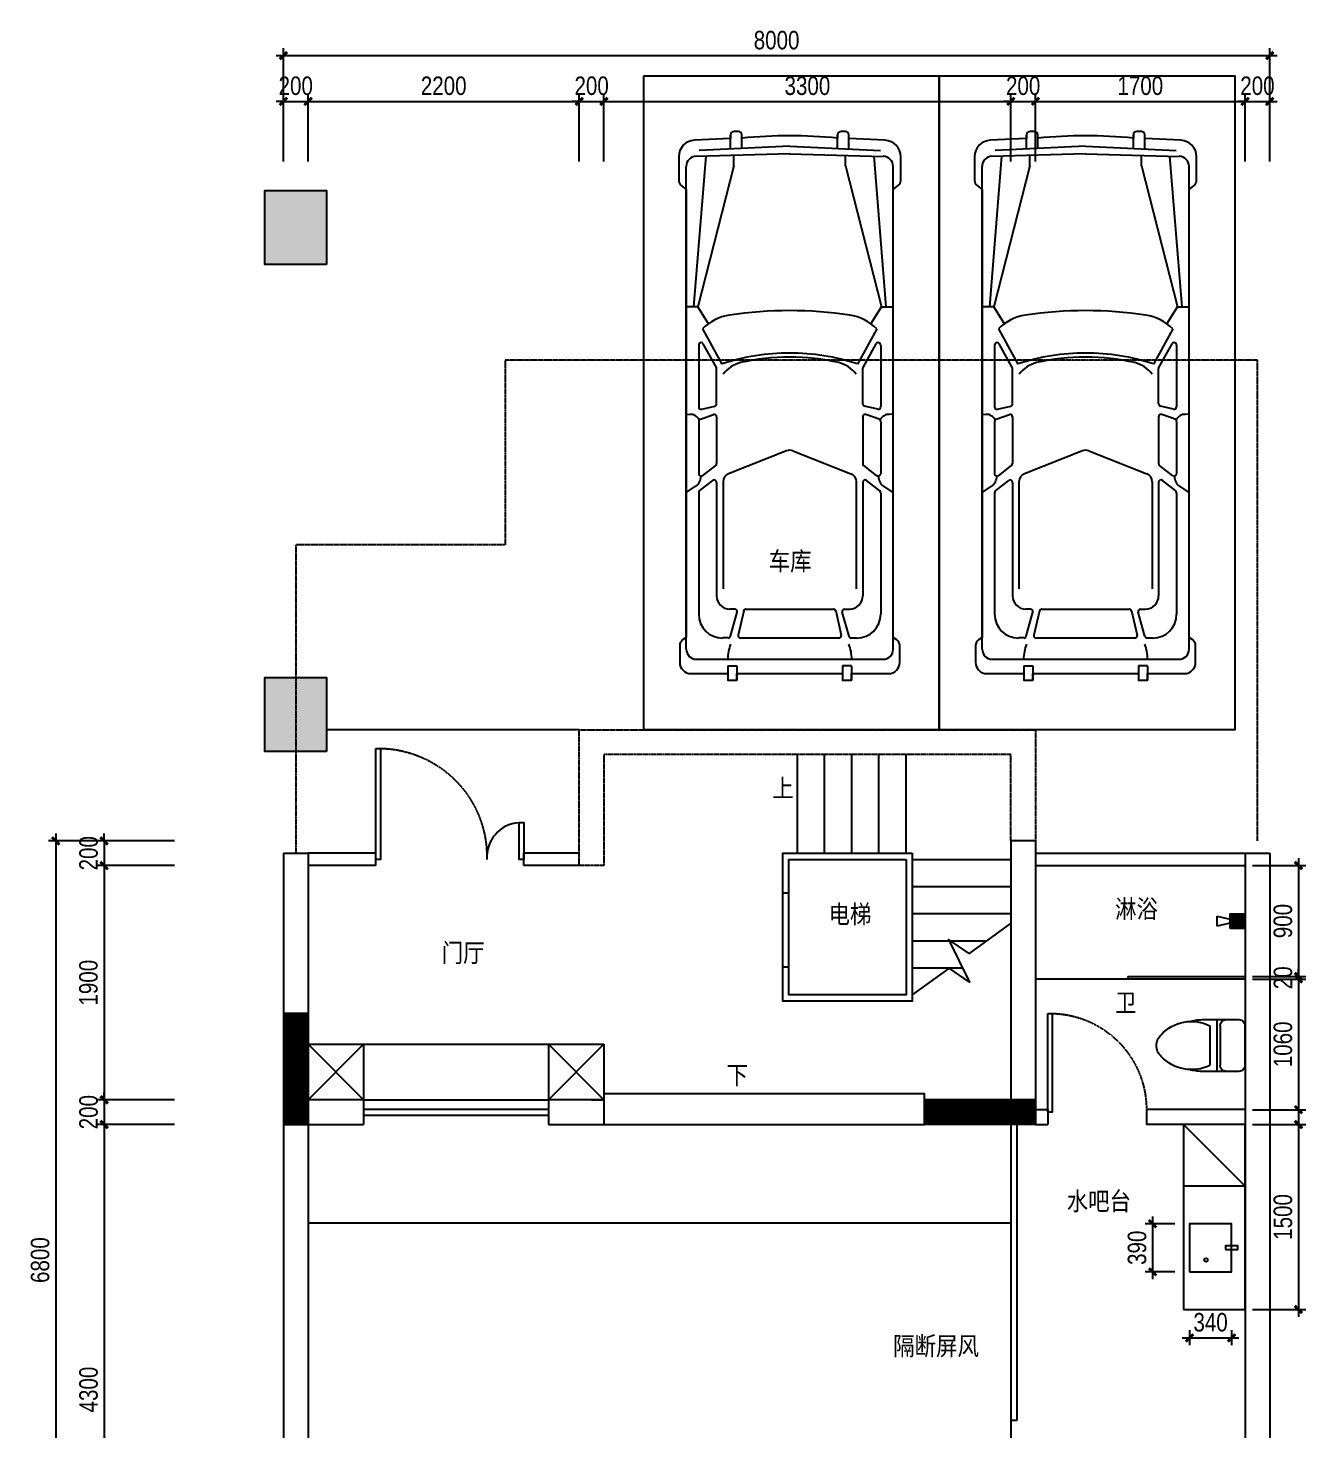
# Model space of a CAD drawing. Extents: x 160245 to 405305, y -111140 to 232735.
# Drawn here: x 258758 to 269122, y 48023 to 59402 of the extents above; entities that cross this region are included whole.
import ezdxf

# ---------------------------------------------------------------- set-up
doc = ezdxf.new("R2010")
doc.units = 0
doc.header["$LTSCALE"] = 10
doc.header["$MEASUREMENT"] = 0
for name, pattern in [('( Dashed )', [0.75, 0.5, -0.25]), ('DASH', [0.35, 0.25, -0.1]), ('HIDDEN', [0.375, 0.25, -0.125])]:
    doc.linetypes.add(name, pattern=pattern)
doc.layers.get('Defpoints').update_dxf_attribs({"color": 229})
for name, color, linetype in [('Door 门', 107, 'Continuous'), ('P-Furniture 家具', 153, 'Continuous'), ('P-Make furniture 固定制作', 154, 'Continuous'), ('P-N wall 新建隔墙', 241, 'Continuous'), ('P-O wall 原始墙体', 245, 'Continuous'), ('P-o 原建筑尺寸', 8, 'Continuous'), ('P-Stair 楼梯（原建筑设备）', 159, 'Continuous'), ('P-Text  平面文字', 9, 'Continuous'), ('P-Ware 洁具', 153, 'Continuous'), ('PUB_HATCH', 8, 'Continuous'), ('龙湖标准家具', 251, 'Continuous')]:
    doc.layers.add(name, color=color, linetype=linetype)
doc.styles.add('PDC DIM', font='PMingLiU-ExtB.ttf', dxfattribs={"width": 0.85})
doc.dimstyles.new('PDC-A2', dxfattribs={"dimscale": 0, "dimtxt": 2.5, "dimasz": 1, "dimexe": 1, "dimexo": 1, "dimgap": 0.7, "dimtad": 1, "dimdec": 0, "dimtxsty": 'PDC DIM', "dimblk": 'ARCHTICK', "dimcen": 1, "dimdle": 1, "dimclrd": 8, "dimclre": 8, "dimclrt": 9, "dimadec": 0, "dimazin": 0, "dimtfac": 1, "dimtdec": 0, "dimtix": 1, "dimtmove": 2, "dimatfit": 3, "dimldrblk": 'PDC A2 T R', "dimfxl": 10, "dimfxlon": 1, "dimarcsym": 0})
pattern_1 = [(45, (49913.12, 4e-12), (-8.83883476, 8.83883476), [])]

# ---------------------------------------------------------------- blocks, each defined once
blk = doc.blocks.new('BDB4')
at = {"layer": '龙湖标准家具'}
for p, q in [((757949, -2520501, -72), (757949, -2520388, -72)), ((758041, -2520496, -72), (758041, -2520388, -72)), ((758816, -2520496, -72), (758816, -2520388, -72)), ((758908, -2520501, -72), (758908, -2520388, -72)), ((758429, -2520478, -72), (757694, -2520513, -72)), ((758429, -2520478, -72), (759164, -2520513, -72)), ((757590, -2524560, -72), (757590, -2520643, -72)), ((757748, -2520560, -72), (757649, -2521783, -72)), ((758429, -2520542, -72), (757669, -2520562, -72)), ((757977, -2520640, -72), (757684, -2521783, -72)), ((757977, -2520640, -72), (757977, -2520554, -72)), ((758429, -2520542, -72), (759188, -2520562, -72)), ((758881, -2520640, -72), (758881, -2520554, -72)), ((758881, -2520640, -72), (759174, -2521783, -72)), ((759110, -2520560, -72), (759209, -2521783, -72)), ((759268, -2524560, -72), (759268, -2520643, -72)), ((757684, -2521783, -72), (757590, -2521783, -72)), ((757770, -2521920, -72), (757684, -2521783, -72)), ((759088, -2521920, -72), (759174, -2521783, -72)), ((759174, -2521783, -72), (759268, -2521783, -72)), ((757722, -2521962, -72), (757878, -2522246, -72)), ((759136, -2521962, -72), (758979, -2522246, -72)), ((757691, -2522092, -72), (757691, -2522594, -72)), ((757834, -2522273, -72), (757727, -2522082, -72)), ((759024, -2522273, -72), (759131, -2522082, -72)), ((759167, -2522092, -72), (759167, -2522594, -72)), ((757836, -2522568, -72), (757836, -2522282, -72)), ((759021, -2522568, -72), (759021, -2522282, -72)), ((757590, -2522655, -72), (757620, -2522654, -72)), ((757704, -2522693, -72), (757811, -2522655, -72)), ((757715, -2522613, -72), (757822, -2522587, -72)), ((757836, -2522674, -72), (757836, -2523053, -72)), ((759021, -2522674, -72), (759021, -2523053, -72)), ((759143, -2522613, -72), (759036, -2522587, -72)), ((759154, -2522693, -72), (759047, -2522655, -72)), ((759268, -2522655, -72), (759238, -2522654, -72)), ((757691, -2522711, -72), (757691, -2523136, -72)), ((759167, -2522711, -72), (759167, -2523136, -72)), ((758403, -2522950, -72), (757933, -2523137, -72)), ((758455, -2522950, -72), (758925, -2523137, -72)), ((757722, -2523152, -72), (757829, -2523068, -72)), ((759136, -2523152, -72), (759029, -2523068, -72)), ((757590, -2523288, -72), (757665, -2523238, -72)), ((757698, -2523275, -72), (757805, -2523190, -72)), ((757836, -2523206, -72), (757836, -2524126, -72)), ((757888, -2523202, -72), (757888, -2524069, -72)), ((758969, -2523202, -72), (758969, -2524069, -72)), ((759021, -2523206, -72), (759021, -2524126, -72)), ((759160, -2523275, -72), (759053, -2523190, -72)), ((759268, -2523288, -72), (759193, -2523238, -72)), ((757691, -2523291, -72), (757691, -2524275, -72)), ((759167, -2523291, -72), (759167, -2524275, -72)), ((757983, -2524234, -72), (757944, -2524234, -72)), ((757948, -2524454, -72), (758002, -2524259, -72)), ((758056, -2524249, -72), (758010, -2524445, -72)), ((758074, -2524234, -72), (758783, -2524234, -72)), ((758802, -2524249, -72), (758847, -2524445, -72)), ((758910, -2524454, -72), (758855, -2524259, -72)), ((758874, -2524234, -72), (758913, -2524234, -72)), ((757929, -2524468, -72), (757885, -2524468, -72)), ((758029, -2524468, -72), (758828, -2524468, -72)), ((758928, -2524468, -72), (758973, -2524468, -72)), ((757671, -2524641, -72), (759187, -2524641, -72)), ((757928, -2524695, -72), (758000, -2524695, -72)), ((757928, -2524695, -72), (757928, -2524811, -72)), ((758000, -2524695, -72), (758000, -2524811, -72)), ((758858, -2524695, -72), (758858, -2524811, -72)), ((758930, -2524695, -72), (758858, -2524695, -72)), ((758930, -2524695, -72), (758930, -2524811, -72))]:
    blk.add_line(p, q, dxfattribs=at)
blk.add_lwpolyline([(757242, -2519911), (757242, -2525211), (759642, -2525211), (759642, -2519911)], close=True, dxfattribs=at)
at = {"layer": '龙湖标准家具', "elevation": -72}
blk.add_lwpolyline([(757628, -2524757), (757928, -2524757), (757928, -2524811), (758000, -2524811), (758000, -2524757), (758858, -2524757), (758858, -2524811), (758930, -2524811), (758930, -2524757), (759230, -2524757, 0.414214), (759321, -2524666), (759321, -2524528, 0.247906), (759298, -2524484), (759268, -2524464), (759268, -2520830), (759309, -2520798, 0.230161), (759329, -2520757), (759329, -2520564, 0.400855), (759201, -2520431), (758908, -2520417), (758908, -2520388, 0.414213), (758881, -2520361), (758843, -2520361, 0.414213), (758816, -2520388), (758816, -2520413, 0.045856), (758041, -2520413), (758041, -2520388, 0.414212), (758014, -2520361), (757976, -2520361, 0.414213), (757949, -2520388), (757949, -2520417), (757656, -2520431, 0.400855), (757529, -2520564), (757529, -2520757, 0.230161), (757549, -2520798), (757590, -2520830), (757590, -2524464), (757560, -2524484, 0.247907), (757537, -2524528), (757537, -2524666, 0.414213), (757628, -2524757, 1.042144)], format="xyb", close=True, dxfattribs=at)
at = {"layer": '龙湖标准家具'}
for centre, radius, start, end in [((757671, -2520643, -72), 81.5, 91.4964, 180), ((759186, -2520643, -72), 81.5, 0, 88.5036), ((757998, -2522231, -72), 386, 98.5608, 135.7281), ((758429, -2525092, -72), 3279, 81.4392, 98.5608), ((758859, -2522231, -72), 386, 44.2719, 81.4392), ((757710, -2522092, -72), 19.4, 29.342, 180), ((759147, -2522092, -72), 19.4, 0, 150.658), ((758429, -2523908, -72), 1751, 71.6863, 108.3137), ((758099, -2522487, -72), 262, 105.3068, 142.9583), ((758429, -2524045, -72), 1854, 77.5645, 102.4355), ((758759, -2522487, -72), 262, 37.0417, 74.6932), ((757817, -2522282, -72), 19.4, 0, 29.342), ((759040, -2522282, -72), 19.4, 150.658, 180), ((757817, -2522568, -72), 19.4, 283.5951, 0), ((759040, -2522568, -72), 19.4, 180, 256.4049), ((757623, -2522734, -72), 79.8, 25.9451, 92.1176), ((757710, -2522594, -72), 19.4, 180, 283.5951), ((757710, -2522711, -72), 19.4, 109.3434, 180), ((757817, -2522674, -72), 19.4, 0, 109.3434), ((759040, -2522674, -72), 19.4, 70.6566, 180), ((759147, -2522594, -72), 19.4, 256.4049, 0), ((759147, -2522711, -72), 19.4, 0, 70.6566), ((759235, -2522734, -72), 79.8, 87.8824, 154.0549), ((758429, -2523016, -72), 70.8, 68.3549, 111.6451), ((757710, -2523136, -72), 19.4, 180, 307.9382), ((757817, -2523053, -72), 19.4, 307.9382, 0), ((757959, -2523202, -72), 70.8, 111.6451, 180), ((758899, -2523202, -72), 70.8, 0, 68.3549), ((759040, -2523053, -72), 19.4, 180, 232.0618), ((759147, -2523136, -72), 19.4, 232.0618, 0), ((757611, -2523157, -72), 97.3, 303.4842, 0.7915), ((757817, -2523206, -72), 19.4, 0, 128.4536), ((759040, -2523206, -72), 19.4, 51.5464, 180), ((759246, -2523157, -72), 97.3, 179.2085, 236.5158), ((757710, -2523291, -72), 19.4, 128.4536, 180), ((759147, -2523291, -72), 19.4, 0, 51.5464), ((757944, -2524126, -72), 108, 180, 270), ((758913, -2524126, -72), 108, 270, 0), ((757885, -2524275, -72), 194, 180, 270), ((757983, -2524254, -72), 19.4, 344.5114, 90), ((758074, -2524254, -72), 19.4, 90, 166.9491), ((758783, -2524254, -72), 19.4, 13.0509, 90), ((758874, -2524254, -72), 19.4, 90, 195.4886), ((758973, -2524275, -72), 194, 270, 0), ((757929, -2524449, -72), 19.4, 270, 344.5114), ((758029, -2524449, -72), 19.4, 166.9491, 270), ((758828, -2524449, -72), 19.4, 270, 13.0509), ((758928, -2524449, -72), 19.4, 195.4886, 270), ((757671, -2524560, -72), 80.7, 180, 270), ((758254, -2524641, -72), 328, 158.1455, 180), ((758604, -2524641, -72), 328, 0, 21.8545), ((759187, -2524560, -72), 80.7, 270, 0)]:
    blk.add_arc(centre, radius, start, end, dxfattribs=at)
blk = doc.blocks.new('_FZH')
blk.add_lwpolyline([(-0.5, -0.5), (0.5, -0.5), (0.5, 0.5), (-0.5, 0.5)], close=True)
at = {"layer": 'PUB_HATCH'}
blk.add_solid([(-0.5, -0.5), (0.5, -0.5), (-0.5, 0.5), (0.5, 0.5)], dxfattribs=at)
blk = doc.blocks.new('_ArchTick')
at = {"color": 0, "linetype": 'ByBlock', "const_width": 0.4}
blk.add_lwpolyline([(-0.5, -0.5), (0.5, 0.5)], dxfattribs=at)
blk = doc.blocks.new('*D1078')
at = {"layer": 'Defpoints', "color": 0, "transparency": 16777216}
for p in [(260005, 52809), (259375, 52609), (260005, 52609)]:
    blk.add_point(p, dxfattribs=at)
at = {"layer": 'P-o 原建筑尺寸', "color": 8, "lineweight": -2, "transparency": 16777216}
for p, q in [((259945, 52809), (259315, 52809)), ((259375, 52809), (259375, 52869)), ((259375, 52809), (259375, 52609)), ((259945, 52609), (259315, 52609)), ((259375, 52609), (259375, 52549))]:
    blk.add_line(p, q, dxfattribs=at)
at = {"layer": 'P-o 原建筑尺寸', "color": 8, "lineweight": -2, "transparency": 16777216, "xscale": 60, "yscale": 60, "zscale": 60}
for p, rotation in [((259375, 52809), 270), ((259375, 52609), 90)]:
    blk.add_blockref('_ArchTick', p, dxfattribs=dict(at, rotation=rotation))
at = {"layer": 'P-o 原建筑尺寸', "color": 9, "transparency": 16777216, "insert": (259249, 52709), "char_height": 150, "attachment_point": 5, "rotation": 90, "style": 'PDC DIM'}
blk.add_mtext('200', dxfattribs=at)
blk = doc.blocks.new('PDC A2 T R')
at = {"color": 0, "linetype": 'ByBlock'}
blk.add_line((0, 0), (-2, 0), dxfattribs=at)
for points in [[(-2.15, 0.89), (-1.49, 1.35), (-0.6, 0), (0, 0)], [(-2.15, -0.89), (-1.49, -1.35), (-0.6, 0), (0, 0)]]:
    blk.add_solid(points, dxfattribs=at)
blk = doc.blocks.new('*D1079')
at = {"layer": 'Defpoints', "color": 0, "transparency": 16777216}
for p in [(260005, 52609), (259375, 50709), (260005, 50709)]:
    blk.add_point(p, dxfattribs=at)
at = {"layer": 'P-o 原建筑尺寸', "color": 8, "lineweight": -2, "transparency": 16777216}
for p, q in [((259945, 52609), (259315, 52609)), ((259375, 52669), (259375, 50649)), ((259945, 50709), (259315, 50709))]:
    blk.add_line(p, q, dxfattribs=at)
at = {"layer": 'P-o 原建筑尺寸', "color": 8, "lineweight": -2, "transparency": 16777216, "xscale": 60, "yscale": 60, "zscale": 60}
for p, rotation in [((259375, 52609), 90), ((259375, 50709), 270)]:
    blk.add_blockref('_ArchTick', p, dxfattribs=dict(at, rotation=rotation))
at = {"layer": 'P-o 原建筑尺寸', "color": 9, "transparency": 16777216, "insert": (259248, 51659), "char_height": 150, "attachment_point": 5, "rotation": 90, "style": 'PDC DIM'}
blk.add_mtext('1900', dxfattribs=at)
blk = doc.blocks.new('*D1080')
at = {"layer": 'Defpoints', "color": 0, "transparency": 16777216}
for p in [(260005, 50709), (259375, 50509), (260005, 50509)]:
    blk.add_point(p, dxfattribs=at)
at = {"layer": 'P-o 原建筑尺寸', "color": 8, "lineweight": -2, "transparency": 16777216}
for p, q in [((259375, 50709), (259375, 50769)), ((259945, 50709), (259315, 50709)), ((259375, 50709), (259375, 50509)), ((259945, 50509), (259315, 50509)), ((259375, 50509), (259375, 50449))]:
    blk.add_line(p, q, dxfattribs=at)
at = {"layer": 'P-o 原建筑尺寸', "color": 8, "lineweight": -2, "transparency": 16777216, "xscale": 60, "yscale": 60, "zscale": 60}
for p, rotation in [((259375, 50709), 270), ((259375, 50509), 90)]:
    blk.add_blockref('_ArchTick', p, dxfattribs=dict(at, rotation=rotation))
at = {"layer": 'P-o 原建筑尺寸', "color": 9, "transparency": 16777216, "insert": (259249, 50609), "char_height": 150, "attachment_point": 5, "rotation": 90, "style": 'PDC DIM'}
blk.add_mtext('200', dxfattribs=at)
blk = doc.blocks.new('*D1075')
at = {"layer": 'Defpoints', "color": 0, "transparency": 16777216}
for p in [(260005, 50509), (259375, 46209), (260005, 46209)]:
    blk.add_point(p, dxfattribs=at)
at = {"layer": 'P-o 原建筑尺寸', "color": 8, "lineweight": -2, "transparency": 16777216}
for p, q in [((259375, 50569), (259375, 46149)), ((259945, 50509), (259315, 50509)), ((259945, 46209), (259315, 46209))]:
    blk.add_line(p, q, dxfattribs=at)
at = {"layer": 'P-o 原建筑尺寸', "color": 8, "lineweight": -2, "transparency": 16777216, "xscale": 60, "yscale": 60, "zscale": 60}
for p, rotation in [((259375, 50509), 90), ((259375, 46209), 270)]:
    blk.add_blockref('_ArchTick', p, dxfattribs=dict(at, rotation=rotation))
at = {"layer": 'P-o 原建筑尺寸', "color": 9, "transparency": 16777216, "insert": (259249, 48359), "char_height": 150, "attachment_point": 5, "rotation": 90, "style": 'PDC DIM'}
blk.add_mtext('4300', dxfattribs=at)
blk = doc.blocks.new('*D1077')
at = {"layer": 'Defpoints', "color": 0, "transparency": 16777216}
for p in [(260070, 52809), (258983, 46009), (260070, 46009)]:
    blk.add_point(p, dxfattribs=at)
at = {"layer": 'P-o 原建筑尺寸', "color": 8, "lineweight": -2, "transparency": 16777216}
for p, q in [((259583, 52809), (258923, 52809)), ((258983, 52869), (258983, 45949)), ((259583, 46009), (258923, 46009))]:
    blk.add_line(p, q, dxfattribs=at)
at = {"layer": 'P-o 原建筑尺寸', "color": 8, "lineweight": -2, "transparency": 16777216, "xscale": 60, "yscale": 60, "zscale": 60}
for p, rotation in [((258983, 52809), 90), ((258983, 46009), 270)]:
    blk.add_blockref('_ArchTick', p, dxfattribs=dict(at, rotation=rotation))
at = {"layer": 'P-o 原建筑尺寸', "color": 9, "transparency": 16777216, "insert": (258856, 49409), "char_height": 150, "attachment_point": 5, "rotation": 90, "style": 'PDC DIM'}
blk.add_mtext('6800', dxfattribs=at)
blk = doc.blocks.new('*D1081')
at = {"layer": 'Defpoints', "color": 0, "transparency": 16777216}
for p in [(261029, 58807), (260829, 58260), (261029, 58260)]:
    blk.add_point(p, dxfattribs=at)
at = {"layer": 'P-o 原建筑尺寸', "color": 8, "lineweight": -2, "transparency": 16777216}
for p, q in [((260829, 58320), (260829, 58867)), ((261029, 58320), (261029, 58867)), ((260829, 58807), (260769, 58807)), ((260829, 58807), (261029, 58807)), ((261029, 58807), (261089, 58807))]:
    blk.add_line(p, q, dxfattribs=at)
at = {"layer": 'P-o 原建筑尺寸', "color": 8, "lineweight": -2, "transparency": 16777216, "xscale": 60, "yscale": 60, "zscale": 60}
blk.add_blockref('_ArchTick', (260829, 58807), dxfattribs=at)
at = {"layer": 'P-o 原建筑尺寸', "color": 8, "lineweight": -2, "transparency": 16777216, "xscale": 60, "yscale": 60, "zscale": 60, "rotation": 180}
blk.add_blockref('_ArchTick', (261029, 58807), dxfattribs=at)
at = {"layer": 'P-o 原建筑尺寸', "color": 9, "transparency": 16777216, "insert": (260929, 58933), "char_height": 150, "attachment_point": 5, "style": 'PDC DIM'}
blk.add_mtext('200', dxfattribs=at)
blk = doc.blocks.new('*D1082')
at = {"layer": 'Defpoints', "color": 0, "transparency": 16777216}
for p in [(263229, 58807), (261029, 58260), (263229, 58260)]:
    blk.add_point(p, dxfattribs=at)
at = {"layer": 'P-o 原建筑尺寸', "color": 8, "lineweight": -2, "transparency": 16777216}
for p, q in [((261029, 58320), (261029, 58867)), ((263229, 58320), (263229, 58867)), ((260969, 58807), (263289, 58807))]:
    blk.add_line(p, q, dxfattribs=at)
at = {"layer": 'P-o 原建筑尺寸', "color": 8, "lineweight": -2, "transparency": 16777216, "xscale": 60, "yscale": 60, "zscale": 60, "rotation": 180}
blk.add_blockref('_ArchTick', (261029, 58807), dxfattribs=at)
at = {"layer": 'P-o 原建筑尺寸', "color": 8, "lineweight": -2, "transparency": 16777216, "xscale": 60, "yscale": 60, "zscale": 60}
blk.add_blockref('_ArchTick', (263229, 58807), dxfattribs=at)
at = {"layer": 'P-o 原建筑尺寸', "color": 9, "transparency": 16777216, "insert": (262129, 58933), "char_height": 150, "attachment_point": 5, "style": 'PDC DIM'}
blk.add_mtext('2200', dxfattribs=at)
blk = doc.blocks.new('*D1083')
at = {"layer": 'Defpoints', "color": 0, "transparency": 16777216}
for p in [(263429, 58807), (263229, 58260), (263429, 58260)]:
    blk.add_point(p, dxfattribs=at)
at = {"layer": 'P-o 原建筑尺寸', "color": 8, "lineweight": -2, "transparency": 16777216}
for p, q in [((263229, 58320), (263229, 58867)), ((263429, 58320), (263429, 58867)), ((263229, 58807), (263169, 58807)), ((263229, 58807), (263429, 58807)), ((263429, 58807), (263489, 58807))]:
    blk.add_line(p, q, dxfattribs=at)
at = {"layer": 'P-o 原建筑尺寸', "color": 8, "lineweight": -2, "transparency": 16777216, "xscale": 60, "yscale": 60, "zscale": 60}
blk.add_blockref('_ArchTick', (263229, 58807), dxfattribs=at)
at = {"layer": 'P-o 原建筑尺寸', "color": 8, "lineweight": -2, "transparency": 16777216, "xscale": 60, "yscale": 60, "zscale": 60, "rotation": 180}
blk.add_blockref('_ArchTick', (263429, 58807), dxfattribs=at)
at = {"layer": 'P-o 原建筑尺寸', "color": 9, "transparency": 16777216, "insert": (263329, 58933), "char_height": 150, "attachment_point": 5, "style": 'PDC DIM'}
blk.add_mtext('200', dxfattribs=at)
blk = doc.blocks.new('*D1084')
at = {"layer": 'Defpoints', "color": 0, "transparency": 16777216}
for p in [(266729, 58807), (263429, 58260), (266729, 58260)]:
    blk.add_point(p, dxfattribs=at)
at = {"layer": 'P-o 原建筑尺寸', "color": 8, "lineweight": -2, "transparency": 16777216}
for p, q in [((263429, 58320), (263429, 58867)), ((266729, 58320), (266729, 58867)), ((263369, 58807), (266789, 58807))]:
    blk.add_line(p, q, dxfattribs=at)
at = {"layer": 'P-o 原建筑尺寸', "color": 8, "lineweight": -2, "transparency": 16777216, "xscale": 60, "yscale": 60, "zscale": 60, "rotation": 180}
blk.add_blockref('_ArchTick', (263429, 58807), dxfattribs=at)
at = {"layer": 'P-o 原建筑尺寸', "color": 8, "lineweight": -2, "transparency": 16777216, "xscale": 60, "yscale": 60, "zscale": 60}
blk.add_blockref('_ArchTick', (266729, 58807), dxfattribs=at)
at = {"layer": 'P-o 原建筑尺寸', "color": 9, "transparency": 16777216, "insert": (265079, 58933), "char_height": 150, "attachment_point": 5, "style": 'PDC DIM'}
blk.add_mtext('3300', dxfattribs=at)
blk = doc.blocks.new('*D1085')
at = {"layer": 'Defpoints', "color": 0, "transparency": 16777216}
for p in [(266929, 58807), (266729, 58260), (266929, 58260)]:
    blk.add_point(p, dxfattribs=at)
at = {"layer": 'P-o 原建筑尺寸', "color": 8, "lineweight": -2, "transparency": 16777216}
for p, q in [((266729, 58320), (266729, 58867)), ((266929, 58320), (266929, 58867)), ((266729, 58807), (266669, 58807)), ((266729, 58807), (266929, 58807)), ((266929, 58807), (266989, 58807))]:
    blk.add_line(p, q, dxfattribs=at)
at = {"layer": 'P-o 原建筑尺寸', "color": 8, "lineweight": -2, "transparency": 16777216, "xscale": 60, "yscale": 60, "zscale": 60}
blk.add_blockref('_ArchTick', (266729, 58807), dxfattribs=at)
at = {"layer": 'P-o 原建筑尺寸', "color": 8, "lineweight": -2, "transparency": 16777216, "xscale": 60, "yscale": 60, "zscale": 60, "rotation": 180}
blk.add_blockref('_ArchTick', (266929, 58807), dxfattribs=at)
at = {"layer": 'P-o 原建筑尺寸', "color": 9, "transparency": 16777216, "insert": (266829, 58933), "char_height": 150, "attachment_point": 5, "style": 'PDC DIM'}
blk.add_mtext('200', dxfattribs=at)
blk = doc.blocks.new('*D1086')
at = {"layer": 'Defpoints', "color": 0, "transparency": 16777216}
for p in [(268629, 58807), (266929, 58260), (268629, 58260)]:
    blk.add_point(p, dxfattribs=at)
at = {"layer": 'P-o 原建筑尺寸', "color": 8, "lineweight": -2, "transparency": 16777216}
for p, q in [((266929, 58320), (266929, 58867)), ((268629, 58320), (268629, 58867)), ((266869, 58807), (268689, 58807))]:
    blk.add_line(p, q, dxfattribs=at)
at = {"layer": 'P-o 原建筑尺寸', "color": 8, "lineweight": -2, "transparency": 16777216, "xscale": 60, "yscale": 60, "zscale": 60, "rotation": 180}
blk.add_blockref('_ArchTick', (266929, 58807), dxfattribs=at)
at = {"layer": 'P-o 原建筑尺寸', "color": 8, "lineweight": -2, "transparency": 16777216, "xscale": 60, "yscale": 60, "zscale": 60}
blk.add_blockref('_ArchTick', (268629, 58807), dxfattribs=at)
at = {"layer": 'P-o 原建筑尺寸', "color": 9, "transparency": 16777216, "insert": (267779, 58933), "char_height": 150, "attachment_point": 5, "style": 'PDC DIM'}
blk.add_mtext('1700', dxfattribs=at)
blk = doc.blocks.new('*D1088')
at = {"layer": 'Defpoints', "color": 0, "transparency": 16777216}
for p in [(268829, 58807), (268629, 58260), (268829, 58260)]:
    blk.add_point(p, dxfattribs=at)
at = {"layer": 'P-o 原建筑尺寸', "color": 8, "lineweight": -2, "transparency": 16777216}
for p, q in [((268629, 58320), (268629, 58867)), ((268829, 58320), (268829, 58867)), ((268629, 58807), (268569, 58807)), ((268629, 58807), (268829, 58807)), ((268829, 58807), (268889, 58807))]:
    blk.add_line(p, q, dxfattribs=at)
at = {"layer": 'P-o 原建筑尺寸', "color": 8, "lineweight": -2, "transparency": 16777216, "xscale": 60, "yscale": 60, "zscale": 60}
blk.add_blockref('_ArchTick', (268629, 58807), dxfattribs=at)
at = {"layer": 'P-o 原建筑尺寸', "color": 8, "lineweight": -2, "transparency": 16777216, "xscale": 60, "yscale": 60, "zscale": 60, "rotation": 180}
blk.add_blockref('_ArchTick', (268829, 58807), dxfattribs=at)
at = {"layer": 'P-o 原建筑尺寸', "color": 9, "transparency": 16777216, "insert": (268729, 58933), "char_height": 150, "attachment_point": 5, "style": 'PDC DIM'}
blk.add_mtext('200', dxfattribs=at)
blk = doc.blocks.new('*D1089')
at = {"layer": 'Defpoints', "color": 0, "transparency": 16777216}
for p in [(268829, 59178), (260829, 58260), (268829, 58260)]:
    blk.add_point(p, dxfattribs=at)
at = {"layer": 'P-o 原建筑尺寸', "color": 8, "lineweight": -2, "transparency": 16777216}
for p, q in [((260769, 59178), (268889, 59178)), ((260829, 58578), (260829, 59238)), ((268829, 58578), (268829, 59238))]:
    blk.add_line(p, q, dxfattribs=at)
at = {"layer": 'P-o 原建筑尺寸', "color": 8, "lineweight": -2, "transparency": 16777216, "xscale": 60, "yscale": 60, "zscale": 60, "rotation": 180}
blk.add_blockref('_ArchTick', (260829, 59178), dxfattribs=at)
at = {"layer": 'P-o 原建筑尺寸', "color": 8, "lineweight": -2, "transparency": 16777216, "xscale": 60, "yscale": 60, "zscale": 60}
blk.add_blockref('_ArchTick', (268829, 59178), dxfattribs=at)
at = {"layer": 'P-o 原建筑尺寸', "color": 9, "transparency": 16777216, "insert": (264829, 59303), "char_height": 150, "attachment_point": 5, "style": 'PDC DIM'}
blk.add_mtext('8000', dxfattribs=at)
blk = doc.blocks.new('asdfsdafa3')
for p, q in [((201554, -49577), (201554, -49256)), ((201603, -49207), (201707, -49207)), ((201707, -49207), (201901, -49207)), ((201757, -49256), (201757, -49577)), ((201782, -49207), (201782, -49627)), ((201839, -49256), (201839, -49577)), ((201603, -49627), (201707, -49627)), ((201707, -49627), (201901, -49627))]:
    blk.add_line(p, q)
for centre, radius, start, end in [((201603, -49256), 49.5, 90, 180), ((201707, -49256), 49.5, 0, 90), ((201988, -49558), 337, 42.8306, 116.2777), ((201885, -49706), 500, 75.8795, 88.2029), ((202157, -49416), 116, 359.4502, 47.9126), ((202157, -49418), 116, 312.0874, 0.5498), ((201603, -49577), 49.5, 180, 270), ((201707, -49577), 49.5, 270, 0), ((201988, -49275), 337, 243.7223, 317.1694), ((201885, -49127), 500, 271.7971, 284.1205)]:
    blk.add_arc(centre, radius, start, end)
blk = doc.blocks.new('fffg')
blk.add_lwpolyline([(143, 670), (109, 670), (109, -130), (143, -130)], close=True)
at = {"color": 8, "linetype": 'DASH'}
blk.add_arc((123, -110), 780, 88.5421, 181.4579, dxfattribs=at)
blk = doc.blocks.new('A$C17F62748')
at = {"linetype": 'ByBlock'}
for p, q in [((120, 0), (0, 120)), ((0, 0), (120, 120)), ((60, 50), (19, 227)), ((19, 227), (101, 227)), ((101, 227), (60, 50)), ((18, 102), (102, 102)), ((18, 90), (102, 90)), ((18, 78), (102, 78)), ((18, 66), (102, 66)), ((18, 54), (102, 54)), ((18, 42), (102, 42)), ((18, 30), (102, 30)), ((99, 28), (21, 28)), ((21, 28), (21, 0)), ((51, 59), (51, 28)), ((69, 59), (69, 28)), ((99, 0), (99, 28))]:
    blk.add_line(p, q, dxfattribs=at)
for points in [[(0, 120), (120, 120), (120, 0), (0, 0)], [(12, 108), (108, 108), (108, 12), (12, 12)], [(18, 102), (102, 102), (102, 18), (18, 18)]]:
    blk.add_lwpolyline(points, close=True, dxfattribs=at)
blk = doc.blocks.new('*D2347')
at = {"layer": 'Defpoints', "color": 0}
for p in [(268179, 48902), (268519, 48902), (268519, 48778)]:
    blk.add_point(p, dxfattribs=at)
at = {"layer": 'P-o 原建筑尺寸', "color": 8, "lineweight": -2}
for p, q in [((268179, 48842), (268179, 48718)), ((268519, 48842), (268519, 48718)), ((268119, 48778), (268579, 48778))]:
    blk.add_line(p, q, dxfattribs=at)
at = {"layer": 'P-o 原建筑尺寸', "color": 8, "lineweight": -2, "xscale": 60, "yscale": 60, "zscale": 60, "rotation": 180}
blk.add_blockref('_ArchTick', (268179, 48778), dxfattribs=at)
at = {"layer": 'P-o 原建筑尺寸', "color": 8, "lineweight": -2, "xscale": 60, "yscale": 60, "zscale": 60}
blk.add_blockref('_ArchTick', (268519, 48778), dxfattribs=at)
at = {"layer": 'P-o 原建筑尺寸', "color": 9, "insert": (268349, 48904), "char_height": 150, "attachment_point": 5, "style": 'PDC DIM'}
blk.add_mtext('340', dxfattribs=at)
blk = doc.blocks.new('*D2348')
at = {"layer": 'Defpoints', "color": 0}
for p in [(268119, 49704), (267879, 49314), (268119, 49314)]:
    blk.add_point(p, dxfattribs=at)
at = {"layer": 'P-o 原建筑尺寸', "color": 8, "lineweight": -2}
for p, q in [((267879, 49764), (267879, 49254)), ((268059, 49704), (267819, 49704)), ((268059, 49314), (267819, 49314))]:
    blk.add_line(p, q, dxfattribs=at)
at = {"layer": 'P-o 原建筑尺寸', "color": 8, "lineweight": -2, "xscale": 60, "yscale": 60, "zscale": 60}
for p, rotation in [((267879, 49704), 90), ((267879, 49314), 270)]:
    blk.add_blockref('_ArchTick', p, dxfattribs=dict(at, rotation=rotation))
at = {"layer": 'P-o 原建筑尺寸', "color": 9, "insert": (267753, 49509), "char_height": 150, "attachment_point": 5, "rotation": 90, "style": 'PDC DIM'}
blk.add_mtext('390', dxfattribs=at)
blk = doc.blocks.new('*D2349')
at = {"layer": 'Defpoints', "color": 0}
for p in [(268629, 52609), (268629, 51709), (269062, 51709)]:
    blk.add_point(p, dxfattribs=at)
at = {"layer": 'P-o 原建筑尺寸', "color": 8, "lineweight": -2}
for p, q in [((268689, 52609), (269122, 52609)), ((269062, 52669), (269062, 51649)), ((268689, 51709), (269122, 51709))]:
    blk.add_line(p, q, dxfattribs=at)
at = {"layer": 'P-o 原建筑尺寸', "color": 8, "lineweight": -2, "xscale": 60, "yscale": 60, "zscale": 60}
for p, rotation in [((269062, 52609), 90), ((269062, 51709), 270)]:
    blk.add_blockref('_ArchTick', p, dxfattribs=dict(at, rotation=rotation))
at = {"layer": 'P-o 原建筑尺寸', "color": 9, "insert": (268936, 52159), "char_height": 150, "attachment_point": 5, "rotation": 90, "style": 'PDC DIM'}
blk.add_mtext('900', dxfattribs=at)
blk = doc.blocks.new('*D2350')
at = {"layer": 'Defpoints', "color": 0}
for p in [(268629, 51709), (268629, 51689), (269062, 51689)]:
    blk.add_point(p, dxfattribs=at)
at = {"layer": 'P-o 原建筑尺寸', "color": 8, "lineweight": -2}
for p, q in [((268689, 51709), (269122, 51709)), ((268689, 51689), (269122, 51689)), ((269062, 51709), (269062, 51769)), ((269062, 51709), (269062, 51689)), ((269062, 51689), (269062, 51629))]:
    blk.add_line(p, q, dxfattribs=at)
at = {"layer": 'P-o 原建筑尺寸', "color": 8, "lineweight": -2, "xscale": 60, "yscale": 60, "zscale": 60}
for p, rotation in [((269062, 51709), 270), ((269062, 51689), 90)]:
    blk.add_blockref('_ArchTick', p, dxfattribs=dict(at, rotation=rotation))
at = {"layer": 'P-o 原建筑尺寸', "color": 9, "insert": (268937, 51699), "char_height": 150, "attachment_point": 5, "rotation": 90, "style": 'PDC DIM'}
blk.add_mtext('20', dxfattribs=at)
blk = doc.blocks.new('*D2351')
at = {"layer": 'Defpoints', "color": 0}
for p in [(268629, 51689), (268629, 50629), (269062, 50629)]:
    blk.add_point(p, dxfattribs=at)
at = {"layer": 'P-o 原建筑尺寸', "color": 8, "lineweight": -2}
for p, q in [((268689, 51689), (269122, 51689)), ((269062, 51749), (269062, 50569)), ((268689, 50629), (269122, 50629))]:
    blk.add_line(p, q, dxfattribs=at)
at = {"layer": 'P-o 原建筑尺寸', "color": 8, "lineweight": -2, "xscale": 60, "yscale": 60, "zscale": 60}
for p, rotation in [((269062, 51689), 90), ((269062, 50629), 270)]:
    blk.add_blockref('_ArchTick', p, dxfattribs=dict(at, rotation=rotation))
at = {"layer": 'P-o 原建筑尺寸', "color": 9, "insert": (268936, 51159), "char_height": 150, "attachment_point": 5, "rotation": 90, "style": 'PDC DIM'}
blk.add_mtext('1060', dxfattribs=at)
blk = doc.blocks.new('*D2352')
at = {"layer": 'Defpoints', "color": 0}
for p in [(268629, 50509), (268629, 49009), (269062, 49009)]:
    blk.add_point(p, dxfattribs=at)
at = {"layer": 'P-o 原建筑尺寸', "color": 8, "lineweight": -2}
for p, q in [((269062, 50569), (269062, 48949)), ((268689, 50509), (269122, 50509)), ((268689, 49009), (269122, 49009))]:
    blk.add_line(p, q, dxfattribs=at)
at = {"layer": 'P-o 原建筑尺寸', "color": 8, "lineweight": -2, "xscale": 60, "yscale": 60, "zscale": 60}
for p, rotation in [((269062, 50509), 90), ((269062, 49009), 270)]:
    blk.add_blockref('_ArchTick', p, dxfattribs=dict(at, rotation=rotation))
at = {"layer": 'P-o 原建筑尺寸', "color": 9, "insert": (268936, 49759), "char_height": 150, "attachment_point": 5, "rotation": 90, "style": 'PDC DIM'}
blk.add_mtext('1500', dxfattribs=at)

msp = doc.modelspace()

# ---------------------------------------------------------------- hatches: boundary and pattern name
at = {"layer": 'P-O wall 原始墙体'}
h = msp.add_hatch(dxfattribs=at)
h.set_pattern_fill('ANSI31', color=256, scale=100, style=0)
h.set_pattern_definition(pattern_1)
h.paths.add_polyline_path([(261028.8, 51409.4), (261028.8, 50509.4), (260828.8, 50509.4), (260828.8, 51409.4)])
h = msp.add_hatch(dxfattribs=at)
h.set_pattern_fill('ANSI31', color=256, scale=100, style=0)
h.set_pattern_definition(pattern_1)
h.paths.add_polyline_path([(266928.8, 50509.4), (266028.8, 50509.4), (266028.8, 50709.4), (266928.8, 50709.4)])

# ---------------------------------------------------------------- linework, layer by layer
at = {"layer": 'Door 门'}
msp.add_lwpolyline([(262740.5, 52959.4), (262778.8, 52959.4), (262778.8, 52659.4), (262740.5, 52659.4)], close=True, dxfattribs=at)
msp.add_arc((262759.4, 52676.4), 281.1, 93.84996, 183.48441, dxfattribs=at)
at = {"layer": 'P-Furniture 家具'}
for p, q in [((266928.8, 51689.4), (268628.8, 51689.4)), ((267678.8, 51709.4), (267678.8, 51689.4)), ((267678.8, 51709.4), (268628.8, 51709.4)), ((268128.8, 50509.4), (268628.8, 50009.4)), ((268628.8, 50009.4), (268128.8, 50009.4))]:
    msp.add_line(p, q, dxfattribs=at)
at = {"layer": 'P-Furniture 家具', "color": 250, "linetype": '( Dashed )'}
for p, q in [((266728.8, 50509.4), (266728.8, 46209.4)), ((266728.8, 49709.4), (261028.8, 49709.4))]:
    msp.add_line(p, q, dxfattribs=at)
at = {"layer": 'P-Furniture 家具'}
for points in [[(268128.8, 49009.4), (268628.8, 49009.4), (268628.8, 50509.4), (268128.8, 50509.4)], [(268178.8, 49314.4), (268518.8, 49314.4), (268518.8, 49704.4), (268178.8, 49704.4)], [(268468.8, 49494.4), (268568.8, 49494.4), (268568.8, 49524.4), (268468.8, 49524.4)]]:
    msp.add_lwpolyline(points, close=True, dxfattribs=at)
msp.add_circle((268312, 49411), 15, dxfattribs=at)
at = {"layer": 'P-Make furniture 固定制作'}
for p, q in [((261028.8, 51159.4), (263428.8, 51159.4)), ((261028.8, 50709.4), (261478.8, 51159.4)), ((261478.8, 50709.4), (261028.8, 51159.4)), ((261478.8, 51159.4), (261478.8, 50709.4)), ((262978.8, 51159.4), (262978.8, 50709.4)), ((262978.8, 50709.4), (263428.8, 51159.4)), ((263428.8, 50709.4), (262978.8, 51159.4)), ((263428.8, 51159.4), (263428.8, 50709.4)), ((261478.8, 50709.4), (262978.8, 50709.4)), ((261478.8, 50634.4), (262978.8, 50634.4)), ((261478.8, 50584.4), (262978.8, 50584.4)), ((266728.8, 50509.4), (266728.8, 48109.4)), ((266778.8, 50509.4), (266778.8, 48109.4)), ((266778.8, 48109.4), (266728.8, 48109.4))]:
    msp.add_line(p, q, dxfattribs=at)
at = {"layer": 'P-N wall 新建隔墙'}
for p, q in [((261578.8, 52709.4), (261028.8, 52709.4)), ((261578.8, 52609.4), (261578.8, 52709.4)), ((263228.8, 52709.4), (262778.8, 52709.4)), ((262778.8, 52609.4), (262778.8, 52709.4)), ((266928.8, 52709.4), (268628.8, 52709.4)), ((261578.8, 52609.4), (261028.8, 52609.4)), ((263228.8, 52609.4), (262778.8, 52609.4)), ((266928.8, 52609.4), (268628.8, 52609.4)), ((261478.8, 50709.4), (261028.8, 50709.4)), ((261478.8, 50709.4), (261478.8, 50509.4)), ((266928.8, 50629.4), (267028.8, 50629.4)), ((267028.8, 50629.4), (267028.8, 50509.4)), ((267828.8, 50629.4), (267828.8, 50509.4)), ((268628.8, 50629.4), (267828.8, 50629.4)), ((261028.8, 50509.4), (261478.8, 50509.4)), ((266928.8, 50509.4), (267028.8, 50509.4)), ((268628.8, 50509.4), (267828.8, 50509.4))]:
    msp.add_line(p, q, dxfattribs=at)
at = {"layer": 'P-N wall 新建隔墙', "linetype": 'HIDDEN'}
msp.add_lwpolyline([(266728.8, 52809.4), (266728.8, 53509.4), (263428.8, 53509.4), (263428.8, 52609.4), (263228.8, 52609.4), (263228.8, 53709.4), (266928.8, 53709.4), (266928.8, 52809.4)], dxfattribs=at)
at = {"layer": 'P-O wall 原始墙体'}
for p, q in [((266728.8, 52809.4), (266728.8, 50709.4)), ((266928.8, 52809.4), (266728.8, 52809.4)), ((266928.8, 52809.4), (266928.8, 50709.4)), ((260828.8, 52709.4), (260828.8, 51409.4)), ((260828.8, 52709.4), (261028.8, 52709.4)), ((261028.8, 52709.4), (261028.8, 51409.4)), ((268628.8, 52709.4), (268628.8, 46609.4)), ((268628.8, 52709.4), (268828.8, 52709.4)), ((268828.8, 52709.4), (268828.8, 46609.4)), ((260828.8, 51409.4), (260828.8, 50509.4)), ((260828.8, 51409.4), (261028.8, 51409.4)), ((261028.8, 51409.4), (261028.8, 50509.4)), ((262978.8, 50709.4), (262978.8, 50509.4)), ((263428.8, 50709.4), (262978.8, 50709.4)), ((263328.8, 50709.4), (263428.8, 50709.4)), ((263428.8, 50709.4), (263428.8, 50509.4)), ((266928.8, 50709.4), (266028.8, 50709.4)), ((266028.8, 50709.4), (266028.8, 50509.4)), ((266928.8, 50709.4), (266928.8, 50509.4)), ((260828.8, 50509.4), (261028.8, 50509.4)), ((260828.8, 50509.4), (260828.8, 47709.4)), ((261028.8, 50509.4), (261028.8, 47709.4)), ((262978.8, 50509.4), (263428.8, 50509.4)), ((266928.8, 50509.4), (266028.8, 50509.4))]:
    msp.add_line(p, q, dxfattribs=at)
for points in [[(261028.8, 51409.4), (260828.8, 51409.4), (260828.8, 50509.4), (261028.8, 50509.4)], [(266928.8, 50709.4), (266928.8, 50509.4), (266028.8, 50509.4), (266028.8, 50709.4), (266928.8, 50709.4)]]:
    msp.add_lwpolyline(points, close=True, dxfattribs=at)
at = {"layer": 'P-Stair 楼梯（原建筑设备）'}
for p, q in [((263228.8, 53709.4), (261178.8, 53709.4)), ((264998.8, 52709.4), (264998.8, 53509.4)), ((265218.8, 52709.4), (265218.8, 53509.4)), ((265438.8, 52709.4), (265438.8, 53509.4)), ((265658.8, 52709.4), (265658.8, 53509.4)), ((265878.8, 52709.4), (265878.8, 53509.4)), ((265928.8, 52659.4), (266728.8, 52659.4)), ((264928.8, 52384.4), (264878.8, 52384.4)), ((265928.8, 52439.4), (266728.8, 52439.4)), ((265928.8, 52219.4), (266728.8, 52219.4)), ((265928.8, 51999.4), (266533.2, 51999.4)), ((264928.8, 51784.4), (264878.8, 51784.4)), ((265928.8, 51779.4), (266336.7, 51779.4)), ((263428.8, 50759.4), (266028.8, 50759.4)), ((266028.8, 50709.4), (266028.8, 50759.4)), ((263428.8, 50509.4), (266028.8, 50509.4))]:
    msp.add_line(p, q, dxfattribs=at)
at = {"layer": 'P-Stair 楼梯（原建筑设备）', "linetype": 'HIDDEN'}
msp.add_lwpolyline([(268728.8, 52809.4), (268728.8, 56709.4), (262628.8, 56709.4), (262628.8, 55209.4), (260928.8, 55209.4), (260928.8, 52709.4)], dxfattribs=at)
at = {"layer": 'P-Stair 楼梯（原建筑设备）'}
for points in [[(264998.8, 53084.4, 0, 0, 0), (265684, 53084.4, 80, 0, 0), (265984, 53084.4, 0, 0, 0)], [(264728.8, 50930.5, 0, 0, 0), (264728.8, 50588.2, 80, 0, 0), (264728.8, 50288.2, 0, 0, 0)]]:
    msp.add_lwpolyline(points, format="xyseb", dxfattribs=at)
for points in [[(265928.8, 52709.4), (265928.8, 51509.4), (264878.8, 51509.4), (264878.8, 52709.4), (265928.8, 52709.4)], [(265878.8, 52659.4), (265878.8, 51559.4), (264928.8, 51559.4), (264928.8, 52659.4), (265878.8, 52659.4)]]:
    msp.add_lwpolyline(points, close=True, dxfattribs=at)
msp.add_lwpolyline([(266728.8, 52141.8), (266391.5, 51896.2), (266224.7, 52008.6), (266393.3, 51663.7), (266227.8, 51777.1), (265928.8, 51559.4)], dxfattribs=at)

# ---------------------------------------------------------------- block references
at = {"layer": 'Door 门', "xscale": -1.125, "yscale": 1.125, "zscale": 1.125}
msp.add_blockref('fffg', (261739.7, 52805.7), dxfattribs=at)
at = {"layer": 'Door 门', "xscale": -1}
msp.add_blockref('fffg', (267171.9, 50739.5), dxfattribs=at)
at = {"layer": 'P-Furniture 家具', "linetype": 'ByBlock', "xscale": -1}
msp.add_blockref('asdfsdafa3', (470182.5, 100565.8), dxfattribs=at)
at = {"layer": 'P-O wall 原始墙体', "extrusion": (0, 0, -1), "xscale": 500, "yscale": 600, "zscale": -600}
for p in [(-260928.8, 57784.4), (-260928.8, 53834.4)]:
    msp.add_blockref('_FZH', p, dxfattribs=at)
at = {"layer": 'P-Ware 洁具', "linetype": 'ByBlock', "rotation": 90.00000000000001}
msp.add_blockref('A$C17F62748', (268628.8, 52098.5), dxfattribs=at)
at = {"layer": '龙湖标准家具', "extrusion": (0, 0, -1), "xscale": -1, "zscale": -1}
for p in [(493493.4, 2578923), (491093.4, 2578923)]:
    msp.add_blockref('BDB4', p, dxfattribs=at)

# ---------------------------------------------------------------- texts
at = {"layer": 'P-Text  平面文字', "char_height": 150, "attachment_point": 1, "style": 'PDC DIM'}
for s, insert in [('车库', (264765.1, 55153.1, -71.8)), ('水吧台', (267182.1, 49962.5))]:
    msp.add_mtext_dynamic_manual_height_columns(s, width=893.426, gutter_width=1750, heights=[0], dxfattribs=dict(at, insert=insert))
at = {"layer": 'P-Text  平面文字', "char_height": 150, "width": 893.426, "attachment_point": 1, "style": 'PDC DIM'}
for s, insert in [('上', (264794.8, 53312.3)), ('{\\fSimSun|b0|i0|c134|p2;淋浴}', (267574.5, 52332.9)), ('电梯', (265250.1, 52289.4)), ('{\\fPMingLiU|b0|i0|c136|p18;门厅}', (262112.6, 51976.2)), ('卫', (267574.5, 51571.9)), ('{\\fSimSun|b0|i0|c134|p2;下}', (264423.3, 50983.7)), ('隔断屏风', (265774.4, 48787.2))]:
    msp.add_mtext(s, dxfattribs=dict(at, insert=insert))

# ---------------------------------------------------------------- dimensions: what is measured, and where the dimension line sits
at = {"layer": 'P-o 原建筑尺寸'}
for base, p1, p2, picture, middle in [((268828.8, 59177.9), (260828.8, 58259.7), (268828.8, 58259.7), '*D1089', (264828.8, 59303.4)), ((261028.8, 58807.2), (260828.8, 58259.7), (261028.8, 58259.7), '*D1081', (260928.8, 58932.7)), ((263228.8, 58807.2), (261028.8, 58259.7), (263228.8, 58259.7), '*D1082', (262128.8, 58932.7)), ((263428.8, 58807.2), (263228.8, 58259.7), (263428.8, 58259.7), '*D1083', (263328.8, 58932.7)), ((266728.8, 58807.2), (263428.8, 58259.7), (266728.8, 58259.7), '*D1084', (265078.8, 58932.7)), ((266928.8, 58807.2), (266728.8, 58259.7), (266928.8, 58259.7), '*D1085', (266828.8, 58932.7)), ((268628.8, 58807.2), (266928.8, 58259.7), (268628.8, 58259.7), '*D1086', (267778.8, 58932.7)), ((268828.8, 58807.2), (268628.8, 58259.7), (268828.8, 58259.7), '*D1088', (268728.8, 58932.7)), ((268518.8, 48778.5), (268178.8, 48902.4), (268518.8, 48902.4), '*D2347', (268348.8, 48904))]:
    dim = msp.add_linear_dim(base=base, p1=p1, p2=p2, dimstyle='PDC-A2', override={"dimscale": 60}, dxfattribs=at)
    dim.commit()
    dim.dimension.update_dxf_attribs({"geometry": picture, "text_midpoint": middle})
for base, p1, p2, picture, middle in [((258982.8, 46009.4), (260070.1, 52809.4), (260070.1, 46009.4), '*D1077', (258856.4, 49409.4)), ((259374.5, 52609.4), (260005.3, 52809.4), (260005.3, 52609.4), '*D1078', (259249, 52709.4)), ((259374.5, 50709.4), (260005.3, 52609.4), (260005.3, 50709.4), '*D1079', (259248.1, 51659.4)), ((269062.5, 51709.4), (268628.8, 52609.4), (268628.8, 51709.4), '*D2349', (268936, 52159.4)), ((269062.5, 51689.4), (268628.8, 51709.4), (268628.8, 51689.4), '*D2350', (268937, 51699.4)), ((269062.5, 50629.4), (268628.8, 51689.4), (268628.8, 50629.4), '*D2351', (268936, 51159.4)), ((259374.5, 50509.4), (260005.3, 50709.4), (260005.3, 50509.4), '*D1080', (259249, 50609.4)), ((259374.5, 46209.4), (260005.3, 50509.4), (260005.3, 46209.4), '*D1075', (259249, 48359.4)), ((269062.5, 49009.4), (268628.8, 50509.4), (268628.8, 49009.4), '*D2352', (268935.6, 49759.4)), ((267879, 49314.4), (268118.8, 49704.4), (268118.8, 49314.4), '*D2348', (267752.6, 49509.4))]:
    dim = msp.add_linear_dim(base=base, p1=p1, p2=p2, angle=90, dimstyle='PDC-A2', override={"dimscale": 60}, dxfattribs=at)
    dim.commit()
    dim.dimension.update_dxf_attribs({"geometry": picture, "text_midpoint": middle})

doc.saveas('drawing.dxf')
